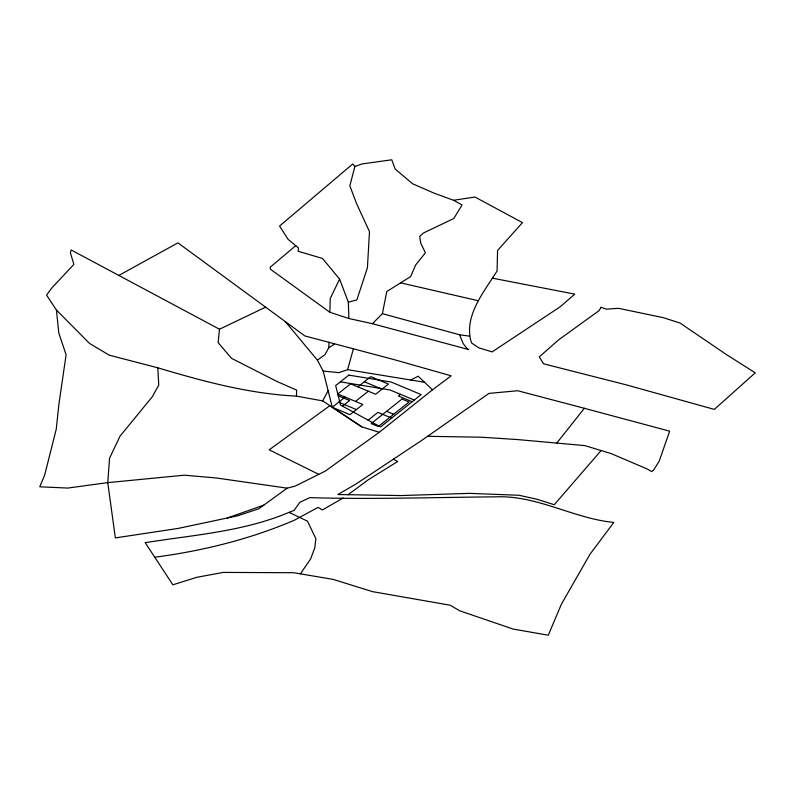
<?xml version="1.0" encoding="UTF-8"?>
<svg xmlns="http://www.w3.org/2000/svg" width="795" height="795" viewBox="0 0 795 795"><rect width="100%" height="100%" fill="white"/><g stroke="black" fill="none" stroke-linecap="round" stroke-linejoin="round"><path stroke-width="1.19" d="M492.334 278.131L574.755 294.13L560.286 306.731L492.105 351.907L478.67 347.763L471.515 342.913C462.938 316.649 484.135 291.835 497.074 270.926L497.561 250.475L522.484 222.63L474.993 197.041L453.548 200.27L433.921 193.086L412.526 183.734L395.125 168.967L391.766 159.785L361.924 163.959L354.898 166.453L349.84 185.821L356.746 204.037L369.486 231.613L367.419 267.756L356.856 299.894L348.359 302.209L348.876 318.517L372.428 323.704L468.772 349.591L467.142 348.697L463.177 343.599L459.599 334.774L382.385 313.667L372.428 323.704M118.833 275.448L177.941 242.853L304.823 335.927L393.465 359.449L451.172 375.826L432.5 389.818L379.275 432.291L361.805 426.865L322.651 400.889L296.465 396.139L296.615 390.106L276.72 381.361L231.544 358.336L218.128 342.635L219.509 329.239L265.609 307.158M348.876 318.517L329.855 312.276L330.243 298.503L339.604 279.105L322.522 258.474L298.165 251.27L298.433 247.901L288.108 239.355L279.562 226.058L352.702 163.999L354.898 166.453M361.805 426.865L332.31 407.298L323.168 371.056L317.394 360.145L324.986 354.61L328.742 347.812L329.041 342.218M382.385 313.667L386.807 291.497L410.618 276.6L415.676 264.964L425.404 252.83L420.784 243.22L419.72 236.383L423.328 233.074L453.836 218.476L462.024 204.941L453.548 200.27M323.168 371.056L338.958 372.646L347.584 369.665L353.308 349.243M328.126 390.713L322.651 400.889M300.381 573.841L310.656 558.905L314.77 547.914L315.893 538.682L307.466 521.152L289.042 512.368C243.35 531.646 193.622 534.956 145.187 542.667L172.853 584.812L196.792 577.309L223.276 572.41L293.802 572.728L333.085 579.366L372.557 591.649L450.298 605.243L459.55 610.739L513.192 629.074L548.292 635.215L561.449 604.081L590.049 554.165L613.81 522.424C573.503 518.519 537.172 495.186 496.209 496.845C434.09 497.332 371.99 499.518 309.861 497.64L299.983 502.202L294.09 510.34L289.042 512.368M556.888 442.914L584.345 408.292L669.648 431.168L659.214 461.13L653.639 470.024L651.761 471.604L646.583 468.702L611.107 453.577L584.802 445.607L517.595 439.565L481.691 437.23L427.601 436.296M601.09 450.546L554.274 504.726L536.963 499.24L518.896 495.255L469.358 493.367L400.839 495.563L337.885 494.53L355.673 484.215L422.026 440.191L488.965 393.396L517.704 390.733L584.345 408.292M295.75 245.685L270.032 267.378L270.529 269.286L329.855 312.276M345.109 397.083L332.3 407.298L349.999 414.692L362.808 404.476L337.786 394.022L350.595 383.806L375.608 394.26L388.417 384.045L370.728 376.651L357.919 386.867M342.546 406.175L349.621 400.521L338.233 395.761M355.484 401.415L368.294 391.2M368.145 420.167L377.933 412.357L391.667 418.091M400.531 394.33L398.424 396.009L412.158 401.743M348.101 494.699L368.095 479.892L397.709 461.488L393.326 459.232M329.855 405.679L269.217 449.821L318.795 474.357M379.275 432.291L325.165 471.187L295.154 486.113L287.194 488.16L258.723 508.8L237.536 515.826L177.951 528.456L115.345 537.907L107.762 482.625L109.571 458.149L120.045 436.137L152.411 396.596L158.752 385.098L157.808 367.807L109.283 355.186L89.547 343.43L56.425 310.03L46.557 295.094L51.904 287.85L73.905 264.397L70.387 252.82L71.182 249.978L219.509 329.239M328.742 347.812L334.188 344.205M343.182 497.958L322.472 509.953L318.109 507.369L294.667 520.059A369.983 213.607 0 0 1 238.947 539.894A369.287 213.209 0 0 1 156.913 556.927L154.707 557.176M410.687 379.99L418.18 376.254L432.5 389.818M263.791 505.123L227.32 517.992M459.599 334.774L469.318 336.106M287.194 488.16L216.3 477.974L184.351 475.191L107.762 482.625L67.774 488.06L39.75 486.798L44.609 475.291L56.236 429.23L58.939 404.009L66.104 354.739L58.8 333.045L56.425 310.03M296.465 396.139C249.073 393.754 203.152 381.322 157.808 367.807M347.584 369.665L424.51 382.256M340.389 381.848L390.116 389.987L414.265 400.074M400.63 282.851L478.302 300.748M364.319 381.759L382.017 389.153M386.599 411.303L393.684 414.265M338.71 402.191L356.399 409.584M317.394 360.145L285.345 321.637M339.604 279.105L348.359 302.209M601.08 307.307L599.032 310.656L558.368 340.061L539.288 356.866L543.571 363.802L625.804 384.74L714.327 409.405L755.25 372.835L726.6 354.679L680.053 323.048L663.288 317.662L618.48 308.311L606.436 309.175L601.08 307.307M348.826 375.111L335.669 385.615L340.588 405.102L380.557 426.955L421.151 394.578L391.15 382.037L348.826 375.111M401.972 399.05L371.235 423.566L378.311 426.527L409.047 402.002L401.972 399.05"/></g></svg>
